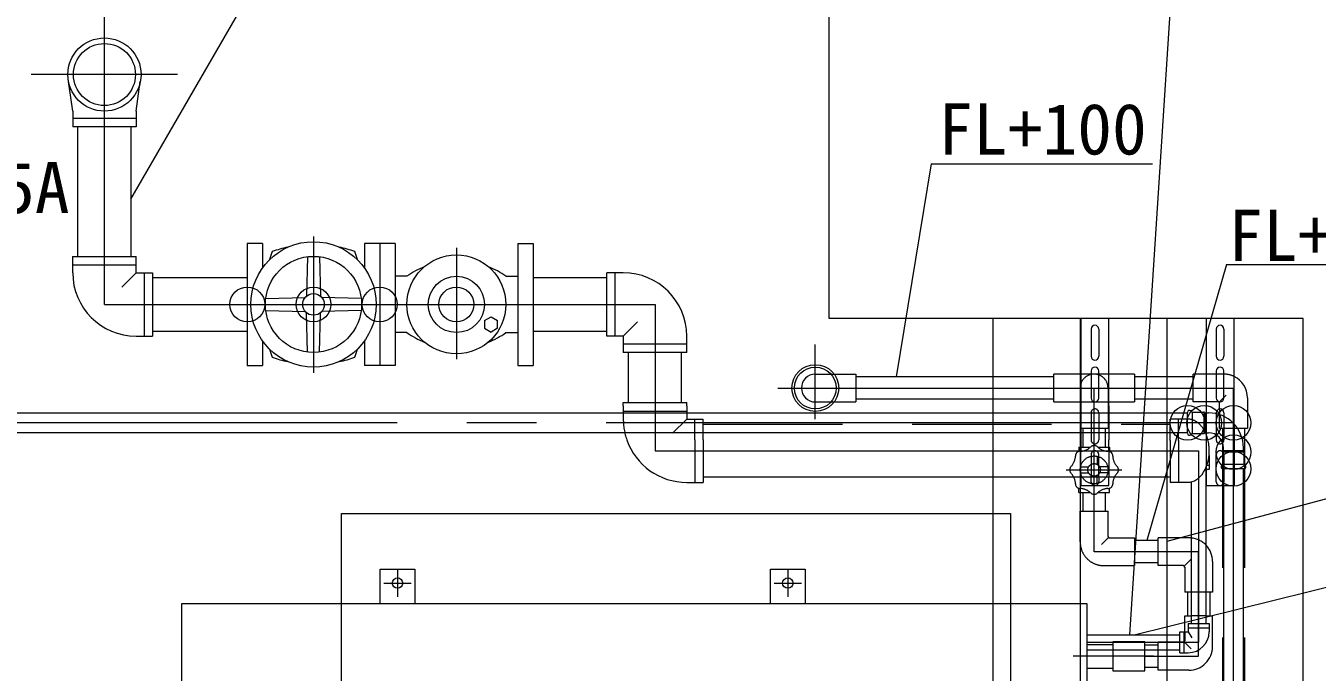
# Model space of a CAD drawing. Units: millimetres at full size, sheet at 1:100. Extents: x -1331 to 21899, y -20013 to -11058.
# Drawn here: x 5710 to 7563, y -13152 to -12224 of the extents above; entities that cross this region are included whole.
import ezdxf
from ezdxf.enums import TextEntityAlignment as Align

# ---------------------------------------------------------------- set-up
doc = ezdxf.new("R2010")
doc.units = ezdxf.units.MM
doc.header["$LTSCALE"] = 100
doc.header["$PDMODE"] = 32
doc.header["$PDSIZE"] = 50
doc.linetypes.add('CHAIN2', pattern=[12, 9, -1, 1, -1])
doc.linetypes.add('DASHED2', pattern=[3, 2, -1])
for name, color, linetype, lineweight in [('0-0_壁', 7, 'Continuous', 9), ('0-1_基礎', 7, 'Continuous', 9), ('0-2_器具', 7, 'Continuous', 9), ('0-3_給水管', 5, 'Continuous', 9), ('0-6_膨張水', 1, 'Continuous', 9), ('0-7_排水', 2, 'DASHED2', 9), ('0-8_排気', 134, 'Continuous', 9), ('0-B_支持金具', 7, 'Continuous', 9)]:
    doc.layers.add(name, color=color, linetype=linetype, lineweight=lineweight)
doc.styles.add('ＭＳ ゴシック', font='')
doc.styles.get('ＭＳ ゴシック').set_extended_font_data('MS Gothic')

msp = doc.modelspace()

# ---------------------------------------------------------------- linework, layer by layer
at = {"layer": '0-0_壁'}
msp.add_lwpolyline([(7542.9, -14714), (7542.9, -12644), (6862.9, -12644), (6862.9, -11894)], dxfattribs=at)
at = {"layer": '0-1_基礎'}
for p, q in [((6162.9, -12924), (7122.9, -12924)), ((6162.9, -13874), (6162.9, -12924)), ((7122.9, -12924), (7122.9, -13874))]:
    msp.add_line(p, q, dxfattribs=at)
at = {"layer": '0-2_器具', "color": 4, "linetype": 'CHAIN2'}
for p, q in [((6243.4, -13004.5), (6243.4, -13043.6)), ((6803.4, -13004.5), (6803.4, -13043.6)), ((6223.8, -13024), (6262.9, -13024)), ((6783.8, -13024), (6822.9, -13024)), ((7327.9, -13129), (7212.9, -13129))]:
    msp.add_line(p, q, dxfattribs=at)
at = {"layer": '0-2_器具'}
for p, q in [((7232.9, -13112), (7269.6, -13112)), ((7232.9, -13146), (7269.6, -13146))]:
    msp.add_line(p, q, dxfattribs=at)
for points in [[(6218.4, -13054), (6218.4, -13004), (6268.4, -13004), (6268.4, -13054)], [(6778.4, -13054), (6778.4, -13004), (6828.4, -13004), (6828.4, -13054)]]:
    msp.add_lwpolyline(points, dxfattribs=at)
for points in [[(7232.9, -13054), (5933.4, -13054), (5933.4, -13454), (7232.9, -13454)], [(7269.6, -13149.8), (7315.6, -13149.8), (7315.6, -13108.3), (7269.6, -13108.3)]]:
    msp.add_lwpolyline(points, close=True, dxfattribs=at)
for centre in [(6243.4, -13024), (6803.4, -13024)]:
    msp.add_circle(centre, 7.5, dxfattribs=at)
at = {"layer": '0-3_給水管', "color": 7}
for p, q in [((5861, -12473), (6356.3, -11615.1)), ((7360, -12075.5), (7293.6, -13098.2))]:
    msp.add_line(p, q, dxfattribs=at)
at = {"layer": '0-3_給水管', "linetype": 'CHAIN2'}
for p, q in [((5822.9, -12624), (5822.9, -12189)), ((5927.9, -12294), (5717.9, -12294)), ((6122.9, -12526.4), (6122.9, -12722.1)), ((6327.9, -12542.6), (6327.9, -12702.7)), ((5822.9, -12624), (6612.9, -12624)), ((6202.9, -12624), (6257.9, -12624)), ((6612.9, -12624), (6612.9, -12834)), ((7232.9, -13109), (7392.9, -13109))]:
    msp.add_line(p, q, dxfattribs=at)
at = {"layer": '0-3_給水管'}
for p, q in [((5777.4, -12346.5), (5771.3, -12303.8)), ((5868.4, -12346.5), (5874.4, -12303.8)), ((5777.4, -12346.5), (5777.4, -12369)), ((5868.4, -12357), (5777.4, -12357)), ((5868.4, -12346.5), (5868.4, -12369)), ((5868.4, -12369), (5777.4, -12369)), ((5784.7, -12555), (5784.7, -12369)), ((5861, -12369), (5861, -12555)), ((6027.9, -12536.5), (6027.9, -12711.5)), ((6049.9, -12536.5), (6027.9, -12536.5)), ((6049.9, -12536.5), (6049.9, -12571.4)), ((6217.9, -12536.5), (6217.9, -12711.5)), ((6239.9, -12536.5), (6217.9, -12536.5)), ((6239.9, -12536.5), (6239.9, -12711.5)), ((6415.9, -12536.5), (6437.9, -12536.5)), ((6437.9, -12536.5), (6437.9, -12711.5)), ((5777.3, -12555), (5868.4, -12555)), ((5777.4, -12578.5), (5777.4, -12555)), ((5868.4, -12578.5), (5868.4, -12555)), ((6114.4, -12555.6), (6112.9, -12612.2)), ((6131.4, -12555.6), (6132.9, -12612.2)), ((5777.4, -12567), (5868.4, -12567)), ((5868.4, -12578.5), (5847.9, -12599)), ((5868.4, -12578.5), (5891.9, -12578.5)), ((5879.9, -12578.5), (5879.9, -12669.5)), ((5891.9, -12578.5), (5891.9, -12669.6)), ((6567.4, -12578.5), (6543.9, -12578.5)), ((6543.9, -12669.5), (6543.9, -12578.5)), ((6555.9, -12669.5), (6555.9, -12578.5)), ((6027.9, -12585.9), (5891.9, -12585.9)), ((6256.9, -12583.5), (6239.9, -12583.5)), ((6398.8, -12583.5), (6415.9, -12583.5)), ((6543.9, -12585.9), (6437.9, -12585.9)), ((6054.4, -12615.5), (6111, -12614)), ((6191.3, -12615.5), (6134.7, -12614)), ((6054.4, -12632.5), (6111, -12634)), ((6114.4, -12692.5), (6112.9, -12635.9)), ((6131.4, -12692.5), (6132.9, -12635.9)), ((6191.3, -12632.5), (6134.7, -12634)), ((6368.2, -12647.3), (6377.7, -12641.8)), ((6368.2, -12647.3), (6368.2, -12658.3)), ((6377.7, -12641.8), (6387.1, -12647.3)), ((6387.1, -12658.3), (6387.1, -12647.3)), ((6567.4, -12669.5), (6587.8, -12649.1)), ((5868.4, -12669.5), (5891.9, -12669.5)), ((5891.9, -12662.2), (6027.9, -12662.2)), ((6256.9, -12664.5), (6239.9, -12664.5)), ((6368.2, -12658.3), (6377.6, -12663.7)), ((6387.1, -12658.3), (6377.6, -12663.7)), ((6398.8, -12664.5), (6415.9, -12664.5)), ((6437.9, -12662.2), (6543.9, -12662.2)), ((6567.4, -12669.5), (6543.9, -12669.5)), ((6567.4, -12669.5), (6567.4, -12693)), ((6658.3, -12669.5), (6658.3, -12693)), ((6049.9, -12676.7), (6049.9, -12711.5)), ((6195.9, -12676.7), (6195.9, -12711.5)), ((6658.3, -12681), (6567.4, -12681)), ((6658.4, -12693), (6567.3, -12693)), ((6574.7, -12765), (6574.7, -12693)), ((6651, -12765), (6651, -12693)), ((6027.9, -12711.5), (6049.9, -12711.5)), ((6239.9, -12711.5), (6217.9, -12711.5)), ((6567.3, -12765), (6658.4, -12765)), ((6567.4, -12769.7), (6567.4, -12765)), ((6658.4, -12769.7), (6658.4, -12765)), ((7351.8, -12788.5), (7351.8, -12788.5)), ((6669.9, -12818.3), (6669.9, -12879.5)), ((6681.9, -12818.3), (6681.9, -12879.6)), ((7351.8, -12819.5), (7351.8, -12879.6)), ((7363.8, -12819.5), (7363.8, -12879.5)), ((7407.8, -12855), (7404.7, -12855)), ((7407.9, -12840.7), (7407.9, -12861)), ((7213.9, -12872.2), (6681.9, -12872.2)), ((7351.8, -12872.2), (7271.8, -12872.2)), ((7407.9, -12861), (7402.2, -12861)), ((7403.7, -13082), (7403.7, -12861)), ((6658.4, -12879.5), (6681.9, -12879.5)), ((7377.5, -12879.5), (7351.8, -12879.5)), ((7382, -12878.9), (7382, -13082)), ((7232.9, -13098.2), (7365.9, -13098.2)), ((7365.9, -13094), (7377.9, -13094)), ((7365.9, -13124), (7365.9, -13094)), ((7371.9, -13124), (7371.9, -13094)), ((7377.9, -13082), (7377.9, -13094)), ((7377.9, -13082), (7407.9, -13082)), ((7377.9, -13088.1), (7407.9, -13088.1)), ((7377.9, -13094), (7382.9, -13102.7)), ((7407.9, -13082), (7407.9, -13094)), ((7232.9, -13119.9), (7365.9, -13119.9)), ((7365.9, -13124), (7377.9, -13124))]:
    msp.add_line(p, q, dxfattribs=at)
at = {"layer": '0-3_給水管', "linetype": 'DASHED2'}
for p, q in [((6567.4, -12769.7), (6567.4, -12788.5)), ((6567.4, -12777), (6658.4, -12777)), ((6658.4, -12769.7), (6658.4, -12788.5)), ((6658.4, -12788.5), (6637.9, -12809)), ((6658.4, -12788.5), (6681.9, -12788.5)), ((6669.9, -12818.3), (6669.9, -12788.5)), ((6681.9, -12818.3), (6681.9, -12788.5)), ((6681.9, -12795.9), (7351.8, -12795.9)), ((7377.5, -12788.5), (7351.8, -12788.5)), ((7351.8, -12819.5), (7351.8, -12788.5)), ((7363.8, -12819.5), (7363.8, -12788.5)), ((7271.8, -12872.2), (7213.9, -12872.2))]:
    msp.add_line(p, q, dxfattribs=at)
at = {"layer": '0-3_給水管'}
for points in [[(6217.9, -12536.5), (6195.9, -12536.5), (6195.9, -12571.4)], [(6217.9, -12536.5), (6217.9, -12711.5), (6195.9, -12711.5)], [(6415.9, -12536.5), (6415.9, -12711.5), (6437.9, -12711.5)]]:
    msp.add_lwpolyline(points, dxfattribs=at)
at = {"layer": '0-3_給水管', "linetype": 'CHAIN2'}
msp.add_lwpolyline([(6612.9, -12834), (7392.9, -12834), (7392.9, -13109)], dxfattribs=at)
at = {"layer": '0-3_給水管', "color": 7}
msp.add_lwpolyline([(7300.2, -13098.2), (7702, -12998.6), (7866.9, -12998.6)], dxfattribs=at)
at = {"layer": '0-3_給水管'}
for centre, radius in [((5822.9, -12294), 52.5), ((5822.9, -12294), 44.5), ((6122.9, -12624), 90), ((6122.9, -12624), 69), ((6327.9, -12624), 71), ((6327.9, -12624), 40.4), ((6122.9, -12624), 15.5)]:
    msp.add_circle(centre, radius, dxfattribs=at)
for centre, radius, start, end in [((6122.9, -12716), 178, 101.9011, 109.4655), ((6122.9, -12716), 178, 70.5345, 78.0989), ((6283.9, -12624), 233, 161.0082, 163.9734), ((5961.9, -12624), 233, 16.0266, 18.9918), ((5868.4, -12578.5), 91, 180, 270), ((6327.9, -12684), 123, 111.9713, 125.2071), ((6327.9, -12684), 123, 54.7929, 68.0287), ((6567.4, -12669.5), 91, 0, 90), ((6327.9, -12564), 123, 234.7928, 248.0287), ((6327.9, -12564), 123, 291.9713, 305.2071), ((6283.9, -12624), 233, 196.0266, 198.9918), ((5961.9, -12624), 233, 341.0082, 343.9734), ((6122.9, -12532), 178, 250.5345, 258.0989), ((6122.9, -12532), 178, 281.9011, 289.4655), ((6658.4, -12788.5), 91, 199.1157, 270), ((7392.9, -12834), 15.3, 357.7097, 2.2903), ((7377.9, -13094), 30, 270, 0)]:
    msp.add_arc(centre, radius, start, end, dxfattribs=at)
at = {"layer": '0-3_給水管', "linetype": 'DASHED2'}
msp.add_arc((6658.4, -12788.5), 91, 180, 199.1157, dxfattribs=at)
msp.add_ellipse((7377.5, -12834), major_axis=(0, -45.3), ratio=0.6769, start_param=1.649573, end_param=3.141593, dxfattribs=at)
at = {"layer": '0-3_給水管'}
msp.add_ellipse((7377.5, -12834), major_axis=(0, -45.3), ratio=0.6769, start_param=6.283185, end_param=7.932758, dxfattribs=at)
for p in [(6027.9, -12624), (6122.9, -12624), (6217.9, -12624), (6327.9, -12624)]:
    msp.add_point(p, dxfattribs=at)
at = {"layer": '0-6_膨張水'}
for p, q in [((5298.9, -12779.7), (7376.9, -12779.7)), ((7376.9, -12809), (7376.9, -12779)), ((7381.8, -12777), (7383, -12778.2)), ((7383.6, -12779.7), (7383.6, -12808.3)), ((7384.4, -12778.7), (7399.7, -12778.7)), ((7400.9, -12808.3), (7400.9, -12779.7)), ((7402.6, -12807.3), (7402.6, -12780.7)), ((7403.4, -12779.7), (7407.1, -12779.7)), ((7376.9, -12808.3), (5298.9, -12808.3)), ((7381.8, -12811.1), (7383, -12809.9)), ((7384.4, -12809.3), (7399.7, -12809.3)), ((7403.4, -12808.3), (7407.1, -12808.3)), ((7427.6, -12852.5), (7427.6, -12837.2)), ((7428.6, -12833.5), (7428.6, -12829.7)), ((7457.1, -12836), (7428.6, -12836)), ((7456.1, -12834.3), (7429.6, -12834.3)), ((7457.1, -12833.5), (7457.1, -12829.7)), ((7458.1, -12852.5), (7458.1, -12837.2)), ((7425.8, -12855.1), (7427, -12853.9)), ((7428.6, -12853.3), (7457.1, -12853.3)), ((7459.9, -12855.1), (7458.7, -12853.9)), ((7457.9, -12860), (7427.9, -12860)), ((7428.6, -12860), (7428.6, -13578)), ((7457.1, -13578), (7457.1, -12860))]:
    msp.add_line(p, q, dxfattribs=at)
at = {"layer": '0-6_膨張水', "linetype": 'CHAIN2'}
for p, q in [((7442.9, -12794), (5232.9, -12794)), ((7442.9, -13644), (7442.9, -12794))]:
    msp.add_line(p, q, dxfattribs=at)
at = {"layer": '0-6_膨張水'}
for centre, radius, start, end in [((7379.8, -12779), 2.9, 45, 180), ((7384.4, -12776.8), 1.9, 225, 270), ((7399.7, -12783.2), 4.5, 60.0736, 90), ((7403.4, -12776.7), 3, 240.0736, 270), ((7407.1, -12829.7), 50, 0, 90), ((7379.8, -12809), 2.9, 180, 315), ((7384.4, -12811.2), 1.9, 90, 135), ((7399.7, -12804.8), 4.5, 270, 299.9264), ((7403.4, -12811.3), 3, 90, 119.9264), ((7407.1, -12829.7), 21.4, 0, 90), ((7432.1, -12837.2), 4.5, 150.0736, 180), ((7425.6, -12833.5), 3, 330.0736, 0), ((7460.1, -12833.5), 3, 180, 209.9264), ((7453.6, -12837.2), 4.5, 0, 29.9264), ((7427.9, -12857.1), 2.9, 135, 270), ((7425.7, -12852.5), 1.9, 315, 0), ((7457.9, -12857.1), 2.9, 270, 45), ((7460, -12852.5), 1.9, 180, 225)]:
    msp.add_arc(centre, radius, start, end, dxfattribs=at)
for p in [(7376.9, -12794), (7400.9, -12794), (7442.9, -12794), (7442.9, -12836), (7442.9, -12860)]:
    msp.add_point(p, dxfattribs=at)
at = {"layer": '0-7_排水', "color": 7, "linetype": 'Continuous'}
for p, q in [((7008.9, -12422.2), (6959, -12728)), ((7008.9, -12422.2), (7326.8, -12422.2)), ((7432.9, -12566.6), (7318.7, -12963)), ((7432.9, -12566.6), (7739.8, -12566.6))]:
    msp.add_line(p, q, dxfattribs=at)
at = {"layer": '0-7_排水', "linetype": 'CHAIN2'}
for p, q in [((6842.9, -12788.5), (6842.9, -12681.4)), ((6789.2, -12744), (7442.9, -12744)), ((7442.9, -13404), (7442.9, -12744)), ((7242.9, -12896.8), (7242.9, -12826)), ((7202.9, -12861.5), (7282.9, -12861.5)), ((7392.9, -13129), (7392.9, -12979)), ((7315.6, -13129), (7392.9, -13129))]:
    msp.add_line(p, q, dxfattribs=at)
at = {"layer": '0-7_排水', "linetype": 'Continuous'}
for p, q in [((7184.9, -12728), (6900.9, -12728)), ((7384.9, -12728), (7347.9, -12728)), ((7384.9, -12764), (7384.9, -12724)), ((7403.7, -12724), (7384.9, -12724)), ((7428.9, -12724), (7418.2, -12724)), ((6842.9, -12764), (6900.9, -12764)), ((7184.9, -12760), (6900.9, -12760)), ((7384.9, -12760), (7347.9, -12760)), ((7403.7, -12764), (7384.9, -12764)), ((7422.9, -12764), (7429.2, -12757.7)), ((7462.9, -12758), (7462.9, -12802)), ((7422.9, -12774.1), (7422.9, -12781.1)), ((7462.9, -12802), (7447.8, -12802)), ((7378.9, -12959), (7347.9, -12959)), ((7370.9, -12999), (7347.9, -12999)), ((7372.3, -12999.6), (7382, -12989.9)), ((7372.9, -13001), (7372.9, -13037)), ((7412.9, -12993), (7412.9, -13037)), ((7382, -13037), (7372.9, -13037)), ((7376.9, -13037), (7376.9, -13071)), ((7412.9, -13037), (7403.7, -13037)), ((7408.9, -13037), (7408.9, -13071)), ((7372.9, -13071), (7382, -13071)), ((7372.9, -13094), (7372.9, -13071)), ((7403.7, -13071), (7412.9, -13071)), ((7412.9, -13115), (7412.9, -13071)), ((7334.9, -13149), (7334.9, -13119.9)), ((7334.9, -13145), (7315.6, -13145)), ((7378.9, -13149), (7334.9, -13149))]:
    msp.add_line(p, q, dxfattribs=at)
at = {"layer": '0-7_排水'}
for p, q in [((7300.9, -12724), (7184.9, -12724)), ((7184.9, -12764), (7184.9, -12724)), ((7300.9, -12724), (7300.9, -12764)), ((7347.9, -12728), (7300.9, -12728)), ((7418.2, -12724), (7403.7, -12724)), ((7222.9, -12744), (7222.9, -12802)), ((7262.9, -12744), (7262.9, -12802)), ((7184.9, -12764), (7300.9, -12764)), ((7347.9, -12760), (7300.9, -12760)), ((7420.9, -12764), (7403.7, -12764)), ((7422.9, -12764), (7422.3, -12764.6)), ((7429.2, -12757.7), (7432.4, -12754.5)), ((7422.9, -12774.1), (7422.9, -12766)), ((7262.9, -12802), (7222.9, -12802)), ((7226.9, -12802), (7226.9, -12829)), ((7258.9, -12802), (7258.9, -12829)), ((7426.9, -12802), (7426.9, -13341)), ((7458.9, -12802), (7458.9, -13341)), ((7220.9, -12829), (7237.5, -12829)), ((7220.9, -12829), (7220.9, -12835.1)), ((7248.2, -12829), (7264.9, -12829)), ((7264.9, -12829), (7264.9, -12835.1)), ((7223.3, -12857.3), (7234.9, -12857.3)), ((7238.6, -12842), (7238.6, -12853.6)), ((7247.1, -12842), (7247.1, -12853.6)), ((7262.4, -12857.3), (7250.8, -12857.3)), ((7223.3, -12865.8), (7234.9, -12865.8)), ((7238.6, -12881.1), (7238.6, -12869.5)), ((7247.1, -12881.1), (7247.1, -12869.5)), ((7262.4, -12865.8), (7250.8, -12865.8)), ((7220.9, -12894), (7220.9, -12888)), ((7220.9, -12894), (7237.4, -12894)), ((7226.9, -12894), (7226.9, -12921)), ((7248.3, -12894), (7264.9, -12894)), ((7258.9, -12894), (7258.9, -12921)), ((7264.9, -12894), (7264.9, -12888)), ((7222.9, -12921), (7262.9, -12921)), ((7222.9, -12965), (7222.9, -12921)), ((7262.9, -12957), (7262.9, -12921)), ((7263.5, -12958.4), (7253.4, -12968.5)), ((7264.9, -12959), (7300.9, -12959)), ((7300.9, -12959), (7300.9, -12999)), ((7334.9, -12963), (7300.9, -12963)), ((7334.9, -12999), (7334.9, -12959)), ((7347.9, -12959), (7334.9, -12959)), ((7256.9, -12999), (7300.9, -12999)), ((7334.9, -12995), (7300.9, -12995)), ((7347.9, -12999), (7334.9, -12999)), ((7382, -12989.9), (7382.4, -12989.5)), ((7403.7, -13037), (7382, -13037)), ((7403.7, -13071), (7382, -13071)), ((7372.9, -13094), (7372.9, -13107)), ((7334.9, -13113), (7315.6, -13113)), ((7370.9, -13109), (7334.9, -13109)), ((7334.9, -13119.9), (7334.9, -13109)), ((7372.3, -13108.4), (7382.3, -13118.5))]:
    msp.add_line(p, q, dxfattribs=at)
at = {"layer": '0-7_排水', "linetype": 'Continuous'}
msp.add_lwpolyline([(6842.9, -12724), (6900.9, -12724), (6900.9, -12764)], dxfattribs=at)
at = {"layer": '0-7_排水', "linetype": 'CHAIN2'}
msp.add_lwpolyline([(7392.9, -12979), (7242.9, -12979), (7242.9, -12744)], dxfattribs=at)
at = {"layer": '0-7_排水'}
msp.add_lwpolyline([(7447.8, -12802), (7422.9, -12802), (7422.9, -12781.1)], dxfattribs=at)
at = {"layer": '0-7_排水', "linetype": 'Continuous'}
for radius in [33.5, 30]:
    msp.add_circle((6842.9, -12744), radius, dxfattribs=at)
at = {"layer": '0-7_排水'}
for radius in [20, 9]:
    msp.add_circle((7242.9, -12861.5), radius, dxfattribs=at)
at = {"layer": '0-7_排水', "linetype": 'Continuous'}
for centre, radius, start, end in [((6842.9, -12744), 20, 90, 270), ((7428.9, -12758), 34, 89.4169, 90.0071), ((7428.9, -12758), 34, 359.9965, 64.1113), ((7378.9, -12993), 34, 84.6924, 90.0071), ((7378.9, -12993), 34, 359.9965, 43.0508), ((7370.9, -13001), 2, 0, 90), ((7378.9, -13115), 34, 269.9965, 0.0071)]:
    msp.add_arc(centre, radius, start, end, dxfattribs=at)
at = {"layer": '0-7_排水'}
for centre, radius, start, end in [((7242.9, -12744), 20, 0, 180), ((7428.9, -12758), 34, 64.1113, 89.4169), ((7420.9, -12766), 2, 0, 90), ((7223.1, -12841.7), 7, 90.816, 179.184), ((7222.6, -12812.7), 22, 270.816, 314.184), ((7242.9, -12833.5), 7, 45.816, 134.184), ((7263.1, -12812.7), 22, 225.816, 269.184), ((7262.7, -12841.7), 7, 0.816, 89.184), ((7214.9, -12861.5), 7, 135.816, 224.184), ((7194.1, -12841.3), 22, 315.816, 359.184), ((7291.7, -12841.3), 22, 180.816, 224.184), ((7270.9, -12861.5), 7, 315.816, 44.184), ((7194.1, -12881.7), 22, 0.816, 44.184), ((7291.7, -12881.7), 22, 135.816, 179.184), ((7223.1, -12881.3), 7, 180.816, 269.184), ((7222.6, -12910.3), 22, 45.816, 89.184), ((7242.9, -12889.5), 7, 225.816, 314.184), ((7263.1, -12910.3), 22, 90.816, 134.184), ((7262.7, -12881.3), 7, 270.816, 359.184), ((7256.9, -12965), 34, 179.9965, 270.0071), ((7264.9, -12957), 2, 180, 270), ((7378.9, -12993), 34, 43.0508, 84.6924), ((7370.9, -13107), 2, 270, 0)]:
    msp.add_arc(centre, radius, start, end, dxfattribs=at)
at = {"layer": '0-8_排気'}
for p, q in [((7097.9, -13544), (7097.9, -12644)), ((7347.9, -13544), (7347.9, -12644))]:
    msp.add_line(p, q, dxfattribs=at)
at = {"layer": '0-8_排気', "linetype": 'CHAIN2'}
msp.add_line((7222.9, -12644), (7222.9, -13544), dxfattribs=at)
at = {"layer": '0-8_排気', "color": 7}
msp.add_lwpolyline([(7347.9, -12963.9), (7645.4, -12884.2), (8022.9, -12884.2)], dxfattribs=at)
at = {"layer": '0-B_支持金具'}
for p, q in [((7224, -12644), (7224, -12769.7)), ((7264, -12769.7), (7264, -12644)), ((7441.5, -12644), (7403.7, -12644)), ((7403.7, -12644), (7403.7, -12773.1)), ((7443.7, -12644), (7441.5, -12644)), ((7443.7, -12797.4), (7443.7, -12644)), ((7238.5, -12659.5), (7238.5, -12698.5)), ((7249.5, -12659.5), (7249.5, -12698.5)), ((7418.2, -12659.5), (7418.2, -12698.5)), ((7429.2, -12659.5), (7429.2, -12698.5)), ((7238.5, -12719.5), (7238.5, -12758.5)), ((7249.5, -12758.5), (7249.5, -12719.5)), ((7418.2, -12719.5), (7418.2, -12758.5)), ((7429.2, -12758.5), (7429.2, -12719.5)), ((7429.2, -12779.5), (7429.2, -12785.1)), ((7224, -12818.3), (7224, -12834)), ((7264, -12834), (7264, -12818.3)), ((7418.2, -12865.2), (7418.2, -12848.6)), ((7224, -12872.2), (7224, -12884)), ((7238.5, -12878.5), (7238.5, -12872.2)), ((7249.5, -12872.2), (7249.5, -12878.5)), ((7264, -12884), (7264, -12872.2)), ((7403.7, -12861), (7403.7, -12884)), ((7224, -12884), (7264, -12884)), ((7403.7, -12884), (7418.2, -12884))]:
    msp.add_line(p, q, dxfattribs=at)
at = {"layer": '0-B_支持金具', "linetype": 'DASHED2'}
for p, q in [((7224, -12769.7), (7224, -12818.3)), ((7238.5, -12779.5), (7238.5, -12795.9)), ((7249.5, -12779.5), (7249.5, -12795.9)), ((7264, -12769.7), (7264, -12818.3)), ((7403.7, -12773.1), (7403.7, -12861)), ((7418.2, -12779.5), (7418.2, -12818.5)), ((7238.5, -12795.9), (7238.5, -12818.5)), ((7249.5, -12795.9), (7249.5, -12818.5)), ((7429.2, -12785.1), (7429.2, -12818.5)), ((7443.7, -12797.4), (7443.7, -12884)), ((7224, -12872.2), (7224, -12834)), ((7238.5, -12839.5), (7238.5, -12872.2)), ((7249.5, -12872.2), (7249.5, -12839.5)), ((7264, -12834), (7264, -12872.2)), ((7418.2, -12848.6), (7418.2, -12839.5)), ((7429.2, -12839.5), (7429.2, -12878.5)), ((7418.2, -12878.5), (7418.2, -12865.2)), ((7418.2, -12884), (7443.7, -12884))]:
    msp.add_line(p, q, dxfattribs=at)
at = {"layer": '0-B_支持金具'}
msp.add_lwpolyline([(7264, -12644), (7261.7, -12644), (7224, -12644)], dxfattribs=at)
for centre, start, end in [((7244, -12659.5), 0, 180), ((7423.7, -12659.5), 0, 180), ((7244, -12698.5), 180, 0), ((7423.7, -12698.5), 180, 0), ((7244, -12719.5), 0, 180), ((7423.7, -12719.5), 0, 180), ((7244, -12758.5), 180, 0), ((7423.7, -12758.5), 180, 0), ((7423.7, -12779.5), 0, 180), ((7244, -12878.5), 180, 0)]:
    msp.add_arc(centre, 5.5, start, end, dxfattribs=at)
at = {"layer": '0-B_支持金具', "linetype": 'DASHED2'}
for centre, start, end in [((7244, -12779.5), 0, 180), ((7244, -12818.5), 180, 0), ((7423.7, -12818.5), 180, 0), ((7244, -12839.5), 0, 180), ((7423.7, -12839.5), 0, 180), ((7423.7, -12878.5), 180, 0)]:
    msp.add_arc(centre, 5.5, start, end, dxfattribs=at)

# ---------------------------------------------------------------- texts
at = {"layer": '0-3_給水管', "color": 7, "style": 'ＭＳ ゴシック'}
msp.add_text('65A', height=73.31, dxfattribs=at).set_placement((5623.3, -12515), align=Align.BOTTOM_LEFT)
at = {"layer": '0-7_排水', "color": 7, "style": 'ＭＳ ゴシック'}
for s, p in [('FL+100', (7019.2, -12430.8)), ('FL+255', (7435.4, -12583.5))]:
    msp.add_text(s, height=73.31, dxfattribs=at).set_placement(p, align=Align.BOTTOM_LEFT)

doc.saveas('drawing.dxf')
